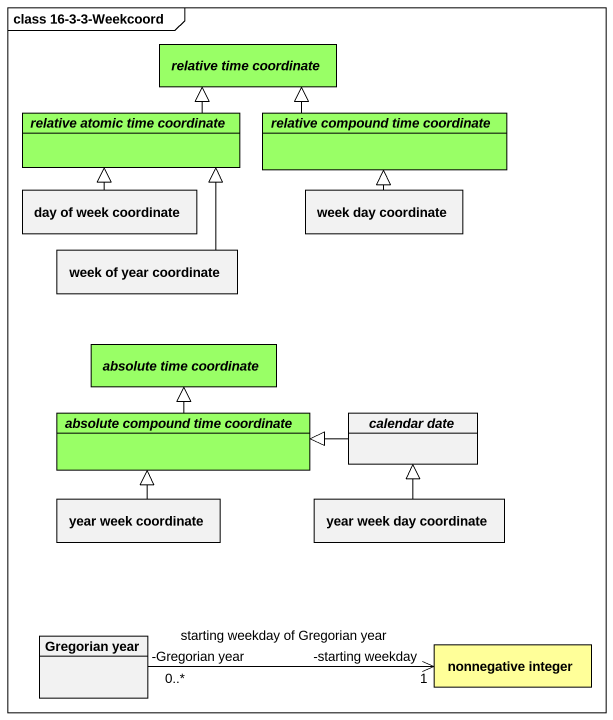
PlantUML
@startuml
mainframe class 16-3-3-Weekcoord
hide circle
hide empty members
abstract class "relative time coordinate" as relative_time_coordinate #99FF66
abstract class "relative atomic time coordinate" as relative_atomic_time #99FF66
abstract class "relative compound time coordinate" as relative_compound_time #99FF66
class "day of week coordinate" as day_of_week_coordinate
class "week day coordinate" as week_day_coordinate
class "week of year coordinate" as week_of_year_coordinate
abstract class "absolute time coordinate" as absolute_time_coordinate #99FF66
abstract class "absolute compound time coordinate" as absolute_compound_time #99FF66
abstract class "calendar date" as calendar_date
class "year week coordinate" as year_week_coordinate
class "year week day coordinate" as year_week_day_coordinate
class "Gregorian year" as Gregorian_year
class "nonnegative integer" as nonnegative_integer #FFFF99
relative_atomic_time -up-|> relative_time_coordinate
relative_compound_time -left-|> relative_time_coordinate
day_of_week_coordinate -up-|> relative_atomic_time
week_day_coordinate -up-|> relative_compound_time
week_of_year_coordinate -up-|> relative_atomic_time
absolute_compound_time -up-|> absolute_time_coordinate
calendar_date -left-|> absolute_compound_time
year_week_coordinate -up-|> absolute_compound_time
year_week_day_coordinate -up-|> calendar_date
Gregorian_year "-Gregorian year\n0..*" -right-> "-starting weekday\n1" nonnegative_integer : starting weekday of Gregorian year
@enduml
